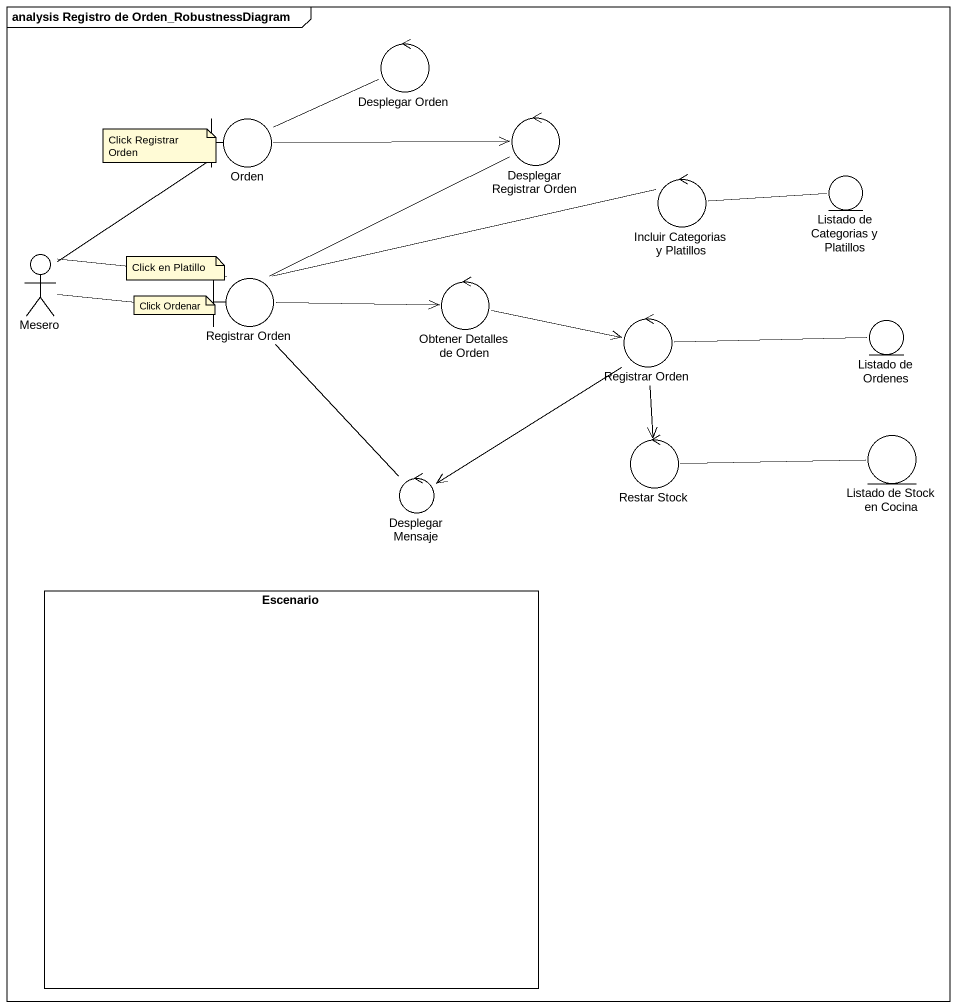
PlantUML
@startuml
mainframe analysis Registro de Orden_RobustnessDiagram
control "Desplegar Orden" as Desplegar_Orden
boundary Orden
control "Desplegar Registrar Orden" as Desplegar_Registrar_Orden
control "Incluir Categorias y Platillos" as Incluir_Categorias_y
entity "Listado de Categorias y Platillos" as Listado_de_Categorias_y
actor Mesero
boundary "Registrar Orden" as Registrar_Orden
control "Obtener Detalles de Orden" as Obtener_Detalles_de_Orden
control "Registrar Orden" as Registrar_Orden_2
entity "Listado de Ordenes" as Listado_de_Ordenes
control "Restar Stock" as Restar_Stock
entity "Listado de Stock en Cocina" as Listado_de_Stock_en_Cocina
control "Desplegar Mensaje" as Desplegar_Mensaje
rectangle Escenario
Desplegar_Orden -left- Orden
Orden -right-> Desplegar_Registrar_Orden
Desplegar_Registrar_Orden -left- Registrar_Orden
Incluir_Categorias_y -left- Registrar_Orden
Listado_de_Categorias_y -left- Incluir_Categorias_y
Mesero -up- Orden
Mesero -right- Registrar_Orden
Mesero -right- Registrar_Orden
Registrar_Orden -right-> Obtener_Detalles_de_Orden
Obtener_Detalles_de_Orden -right-> Registrar_Orden_2
Registrar_Orden_2 -right- Listado_de_Ordenes
Registrar_Orden_2 --> Restar_Stock
Registrar_Orden_2 --> Desplegar_Mensaje
Restar_Stock -right- Listado_de_Stock_en_Cocina
Desplegar_Mensaje -up- Registrar_Orden
note as N1
  Click Registrar Orden
end note
note as N2
  Click en Platillo
end note
note as N3
  Click Ordenar
end note
@enduml
